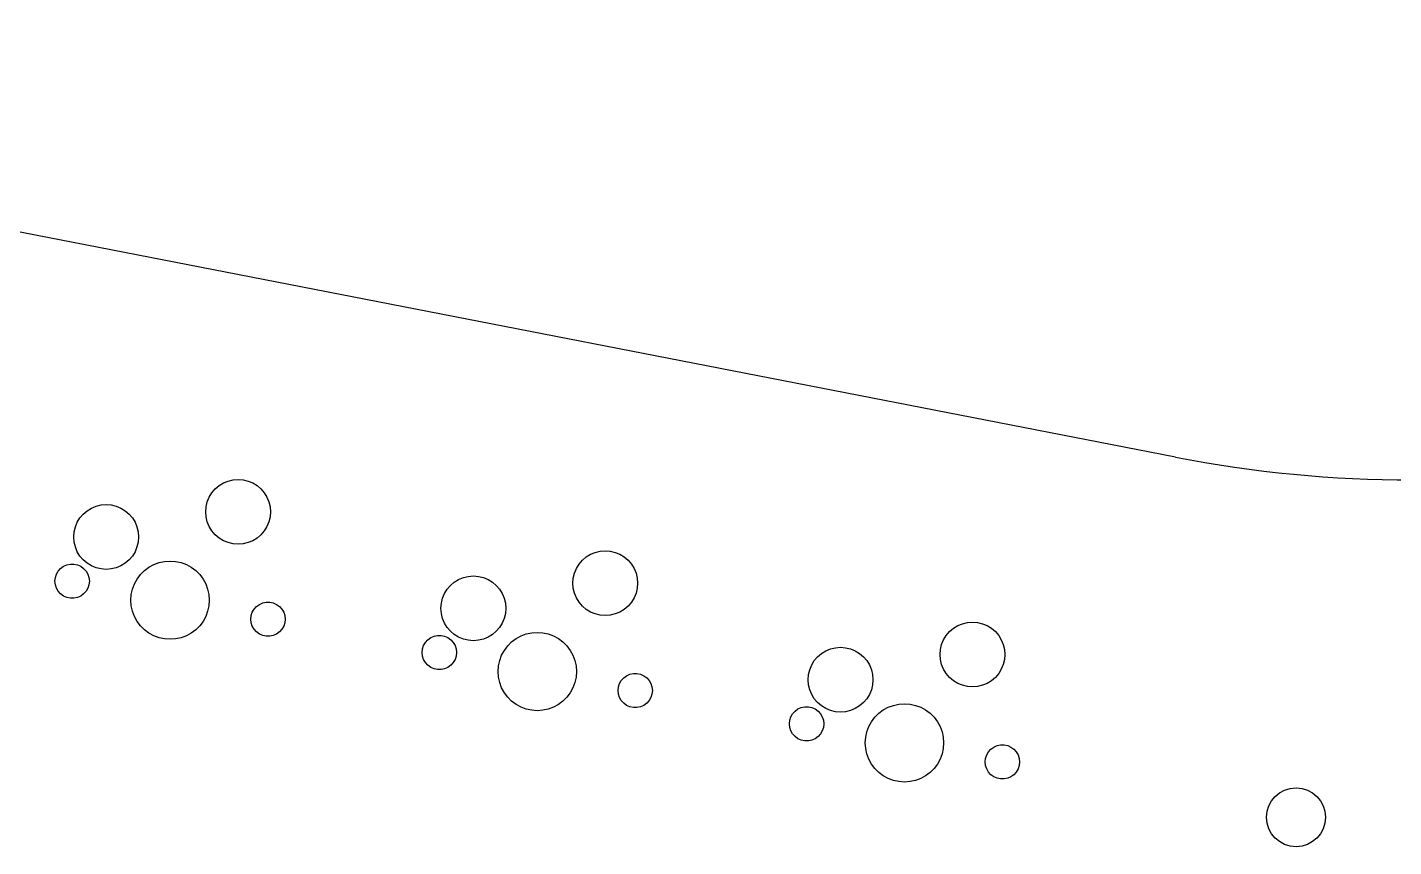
# Model space of a CAD drawing. Extents: x 101 to 518, y -308 to -134.
# Drawn here: x 185.9 to 255.5, y -184.6 to -142.9 of the extents above; entities that cross this region are included whole.
import ezdxf

# ---------------------------------------------------------------- set-up
doc = ezdxf.new("R2010")
doc.units = 0
doc.layers.add('BLACK', color=7, linetype='CONTINUOUS')

msp = doc.modelspace()

# ---------------------------------------------------------------- linework, layer by layer
at = {"layer": 'BLACK', "linetype": 'CONTINUOUS'}
for p, q in [((244.377337, -164.753061), (131.923203, -142.853183)), ((195.462372, -166.369916), (195.659252, -166.201764)), ((195.659252, -166.201764), (195.880014, -166.066481)), ((195.880014, -166.066481), (196.11922, -165.967399)), ((196.11922, -165.967399), (196.370981, -165.906956)), ((196.370981, -165.906956), (196.629098, -165.886642)), ((196.629098, -165.886642), (196.887215, -165.906956)), ((196.887215, -165.906956), (197.138976, -165.967399)), ((197.138976, -165.967399), (197.378182, -166.066481)), ((197.378182, -166.066481), (197.598944, -166.201764)), ((197.598944, -166.201764), (197.795824, -166.369916)), ((195.059855, -167.026764), (195.158937, -166.787558)), ((195.158937, -166.787558), (195.29422, -166.566796)), ((195.29422, -166.566796), (195.462372, -166.369916)), ((197.795824, -166.369916), (197.963976, -166.566796)), ((197.963976, -166.566796), (198.099259, -166.787558)), ((198.099259, -166.787558), (198.198341, -167.026764)), ((188.576232, -167.848492), (188.744384, -167.651612)), ((188.744384, -167.651612), (188.941264, -167.48346)), ((188.941264, -167.48346), (189.162026, -167.348177)), ((189.162026, -167.348177), (189.401232, -167.249095)), ((189.401232, -167.249095), (189.652993, -167.188652)), ((189.652993, -167.188652), (189.91111, -167.168338)), ((189.91111, -167.168338), (190.169227, -167.188652)), ((190.169227, -167.188652), (190.420988, -167.249095)), ((190.420988, -167.249095), (190.660194, -167.348177)), ((190.660194, -167.348177), (190.880956, -167.48346)), ((190.880956, -167.48346), (191.077836, -167.651612)), ((191.077836, -167.651612), (191.245988, -167.848492)), ((194.979098, -167.536642), (194.999412, -167.278525)), ((194.999412, -167.794759), (194.979098, -167.536642)), ((194.999412, -167.278525), (195.059855, -167.026764)), ((198.198341, -167.026764), (198.258784, -167.278525)), ((198.258784, -167.278525), (198.279098, -167.536642)), ((198.279098, -167.536642), (198.258784, -167.794759)), ((188.281424, -168.560221), (188.341867, -168.30846)), ((188.341867, -168.30846), (188.440949, -168.069254)), ((188.440949, -168.069254), (188.576232, -167.848492)), ((191.245988, -167.848492), (191.381271, -168.069254)), ((191.381271, -168.069254), (191.480353, -168.30846)), ((191.480353, -168.30846), (191.540796, -168.560221)), ((195.059855, -168.04652), (194.999412, -167.794759)), ((195.158937, -168.285726), (195.059855, -168.04652)), ((195.29422, -168.506488), (195.158937, -168.285726)), ((198.099259, -168.285726), (197.963976, -168.506488)), ((198.198341, -168.04652), (198.099259, -168.285726)), ((198.258784, -167.794759), (198.198341, -168.04652)), ((188.26111, -168.818338), (188.281424, -168.560221)), ((188.281424, -169.076455), (188.26111, -168.818338)), ((188.341867, -169.328216), (188.281424, -169.076455)), ((191.540796, -169.076455), (191.480353, -169.328216)), ((191.540796, -168.560221), (191.56111, -168.818338)), ((191.56111, -168.818338), (191.540796, -169.076455)), ((195.462372, -168.703368), (195.29422, -168.506488)), ((195.659252, -168.87152), (195.462372, -168.703368)), ((195.880014, -169.006803), (195.659252, -168.87152)), ((196.11922, -169.105885), (195.880014, -169.006803)), ((197.378182, -169.006803), (197.138976, -169.105885)), ((197.598944, -168.87152), (197.378182, -169.006803)), ((197.795824, -168.703368), (197.598944, -168.87152)), ((197.963976, -168.506488), (197.795824, -168.703368)), ((188.440949, -169.567422), (188.341867, -169.328216)), ((188.576232, -169.788184), (188.440949, -169.567422)), ((191.381271, -169.567422), (191.245988, -169.788184)), ((191.480353, -169.328216), (191.381271, -169.567422)), ((196.370981, -169.166328), (196.11922, -169.105885)), ((196.629098, -169.186642), (196.370981, -169.166328)), ((196.887215, -169.166328), (196.629098, -169.186642)), ((197.138976, -169.105885), (196.887215, -169.166328)), ((214.35925, -169.836675), (214.580012, -169.701392)), ((214.580012, -169.701392), (214.819218, -169.60231)), ((214.819218, -169.60231), (215.070979, -169.541867)), ((215.070979, -169.541867), (215.329096, -169.521553)), ((215.329096, -169.521553), (215.587213, -169.541867)), ((215.587213, -169.541867), (215.838974, -169.60231)), ((215.838974, -169.60231), (216.07818, -169.701392)), ((216.07818, -169.701392), (216.298942, -169.836675)), ((187.471899, -170.555031), (187.5943, -170.419091)), ((187.5943, -170.419091), (187.742289, -170.311571)), ((187.742289, -170.311571), (187.909399, -170.237169)), ((187.909399, -170.237169), (188.088327, -170.199136)), ((188.088327, -170.199136), (188.271251, -170.199136)), ((188.271251, -170.199136), (188.450179, -170.237169)), ((188.450179, -170.237169), (188.617289, -170.311571)), ((188.744384, -169.985064), (188.576232, -169.788184)), ((188.617289, -170.311571), (188.765278, -170.419091)), ((188.941264, -170.153216), (188.744384, -169.985064)), ((188.765278, -170.419091), (188.887679, -170.555031)), ((189.162026, -170.288499), (188.941264, -170.153216)), ((189.401232, -170.387581), (189.162026, -170.288499)), ((189.652993, -170.448024), (189.401232, -170.387581)), ((189.91111, -170.468338), (189.652993, -170.448024)), ((190.169227, -170.448024), (189.91111, -170.468338)), ((190.420988, -170.387581), (190.169227, -170.448024)), ((190.660194, -170.288499), (190.420988, -170.387581)), ((190.880956, -170.153216), (190.660194, -170.288499)), ((191.077836, -169.985064), (190.880956, -170.153216)), ((191.245988, -169.788184), (191.077836, -169.985064)), ((191.860728, -170.531764), (192.088471, -170.361278)), ((192.088471, -170.361278), (192.338159, -170.224938)), ((192.338159, -170.224938), (192.604708, -170.12552)), ((192.604708, -170.12552), (192.882693, -170.065048)), ((192.882693, -170.065048), (193.166455, -170.044753)), ((193.166455, -170.044753), (193.450217, -170.065048)), ((193.450217, -170.065048), (193.728202, -170.12552)), ((193.728202, -170.12552), (193.994751, -170.224938)), ((193.994751, -170.224938), (194.244439, -170.361278)), ((194.244439, -170.361278), (194.472182, -170.531764)), ((213.759853, -170.661675), (213.858935, -170.422469)), ((213.858935, -170.422469), (213.994218, -170.201707)), ((213.994218, -170.201707), (214.16237, -170.004827)), ((214.16237, -170.004827), (214.35925, -169.836675)), ((216.298942, -169.836675), (216.495822, -170.004827)), ((216.495822, -170.004827), (216.663974, -170.201707)), ((216.663974, -170.201707), (216.799257, -170.422469)), ((216.799257, -170.422469), (216.898339, -170.661675)), ((187.304789, -171.069343), (187.32391, -170.88742)), ((187.32391, -171.251266), (187.304789, -171.069343)), ((187.32391, -170.88742), (187.380437, -170.713448)), ((187.380437, -170.713448), (187.471899, -170.555031)), ((188.887679, -170.555031), (188.979141, -170.713448)), ((188.979141, -170.713448), (189.035668, -170.88742)), ((189.035668, -170.88742), (189.054789, -171.069343)), ((189.054789, -171.069343), (189.035668, -171.251266)), ((191.35274, -171.210357), (191.48908, -170.960669)), ((191.48908, -170.960669), (191.659566, -170.732926)), ((191.659566, -170.732926), (191.860728, -170.531764)), ((194.472182, -170.531764), (194.673344, -170.732926)), ((194.673344, -170.732926), (194.84383, -170.960669)), ((194.84383, -170.960669), (194.98017, -171.210357)), ((207.444382, -171.286523), (207.641262, -171.118371)), ((207.641262, -171.118371), (207.862024, -170.983088)), ((207.862024, -170.983088), (208.10123, -170.884006)), ((208.10123, -170.884006), (208.352991, -170.823563)), ((208.352991, -170.823563), (208.611108, -170.803249)), ((208.611108, -170.803249), (208.869225, -170.823563)), ((208.869225, -170.823563), (209.120986, -170.884006)), ((209.120986, -170.884006), (209.360192, -170.983088)), ((209.360192, -170.983088), (209.580954, -171.118371)), ((209.580954, -171.118371), (209.777834, -171.286523)), ((213.679096, -171.171553), (213.69941, -170.913436)), ((213.69941, -171.42967), (213.679096, -171.171553)), ((213.69941, -170.913436), (213.759853, -170.661675)), ((216.898339, -170.661675), (216.958782, -170.913436)), ((216.958782, -170.913436), (216.979096, -171.171553)), ((216.979096, -171.171553), (216.958782, -171.42967)), ((187.380437, -171.425238), (187.32391, -171.251266)), ((187.471899, -171.583655), (187.380437, -171.425238)), ((187.5943, -171.719595), (187.471899, -171.583655)), ((187.742289, -171.827115), (187.5943, -171.719595)), ((187.909399, -171.901517), (187.742289, -171.827115)), ((188.617289, -171.827115), (188.450179, -171.901517)), ((188.765278, -171.719595), (188.617289, -171.827115)), ((188.887679, -171.583655), (188.765278, -171.719595)), ((188.979141, -171.425238), (188.887679, -171.583655)), ((189.035668, -171.251266), (188.979141, -171.425238)), ((191.172555, -172.038653), (191.19285, -171.754891)), ((191.19285, -171.754891), (191.253322, -171.476906)), ((191.253322, -171.476906), (191.35274, -171.210357)), ((194.98017, -171.210357), (195.079588, -171.476906)), ((195.079588, -171.476906), (195.14006, -171.754891)), ((195.14006, -171.754891), (195.160355, -172.038653)), ((207.041865, -171.943371), (207.140947, -171.704165)), ((207.140947, -171.704165), (207.27623, -171.483403)), ((207.27623, -171.483403), (207.444382, -171.286523)), ((209.777834, -171.286523), (209.945986, -171.483403)), ((209.945986, -171.483403), (210.081269, -171.704165)), ((210.081269, -171.704165), (210.180351, -171.943371)), ((213.759853, -171.681431), (213.69941, -171.42967)), ((213.858935, -171.920637), (213.759853, -171.681431)), ((216.898339, -171.681431), (216.799257, -171.920637)), ((216.958782, -171.42967), (216.898339, -171.681431)), ((188.088327, -171.93955), (187.909399, -171.901517)), ((188.271251, -171.93955), (188.088327, -171.93955)), ((188.450179, -171.901517), (188.271251, -171.93955)), ((191.19285, -172.322415), (191.172555, -172.038653)), ((191.253322, -172.6004), (191.19285, -172.322415)), ((195.14006, -172.322415), (195.079588, -172.6004)), ((195.160355, -172.038653), (195.14006, -172.322415)), ((197.353769, -172.652068), (197.445231, -172.493651)), ((197.445231, -172.493651), (197.567632, -172.357711)), ((197.567632, -172.357711), (197.715621, -172.250191)), ((197.715621, -172.250191), (197.882731, -172.175789)), ((197.882731, -172.175789), (198.061659, -172.137756)), ((198.061659, -172.137756), (198.244583, -172.137756)), ((198.244583, -172.137756), (198.423511, -172.175789)), ((198.423511, -172.175789), (198.590621, -172.250191)), ((198.590621, -172.250191), (198.73861, -172.357711)), ((198.73861, -172.357711), (198.861011, -172.493651)), ((198.861011, -172.493651), (198.952473, -172.652068)), ((206.961108, -172.453249), (206.981422, -172.195132)), ((206.981422, -172.711366), (206.961108, -172.453249)), ((206.981422, -172.195132), (207.041865, -171.943371)), ((210.180351, -171.943371), (210.240794, -172.195132)), ((210.240794, -172.195132), (210.261108, -172.453249)), ((210.261108, -172.453249), (210.240794, -172.711366)), ((213.994218, -172.141399), (213.858935, -171.920637)), ((214.16237, -172.338279), (213.994218, -172.141399)), ((214.35925, -172.506431), (214.16237, -172.338279)), ((214.580012, -172.641714), (214.35925, -172.506431)), ((216.298942, -172.506431), (216.07818, -172.641714)), ((216.495822, -172.338279), (216.298942, -172.506431)), ((216.663974, -172.141399), (216.495822, -172.338279)), ((216.799257, -171.920637), (216.663974, -172.141399)), ((191.35274, -172.866949), (191.253322, -172.6004)), ((191.48908, -173.116637), (191.35274, -172.866949)), ((191.659566, -173.34438), (191.48908, -173.116637)), ((194.84383, -173.116637), (194.673344, -173.34438)), ((194.98017, -172.866949), (194.84383, -173.116637)), ((195.079588, -172.6004), (194.98017, -172.866949)), ((197.278121, -173.007963), (197.297242, -172.82604)), ((197.297242, -173.189886), (197.278121, -173.007963)), ((197.297242, -172.82604), (197.353769, -172.652068)), ((197.353769, -173.363858), (197.297242, -173.189886)), ((198.952473, -172.652068), (199.009, -172.82604)), ((199.009, -173.189886), (198.952473, -173.363858)), ((199.009, -172.82604), (199.028121, -173.007963)), ((199.028121, -173.007963), (199.009, -173.189886)), ((207.041865, -172.963127), (206.981422, -172.711366)), ((207.140947, -173.202333), (207.041865, -172.963127)), ((207.27623, -173.423095), (207.140947, -173.202333)), ((210.081269, -173.202333), (209.945986, -173.423095)), ((210.180351, -172.963127), (210.081269, -173.202333)), ((210.240794, -172.711366), (210.180351, -172.963127)), ((214.819218, -172.740796), (214.580012, -172.641714)), ((215.070979, -172.801239), (214.819218, -172.740796)), ((215.329096, -172.821553), (215.070979, -172.801239)), ((215.587213, -172.801239), (215.329096, -172.821553)), ((215.838974, -172.740796), (215.587213, -172.801239)), ((216.07818, -172.641714), (215.838974, -172.740796)), ((233.280009, -173.336303), (233.519215, -173.237221)), ((233.519215, -173.237221), (233.770976, -173.176778)), ((233.770976, -173.176778), (234.029093, -173.156464)), ((234.029093, -173.156464), (234.28721, -173.176778)), ((234.28721, -173.176778), (234.538971, -173.237221)), ((234.538971, -173.237221), (234.778177, -173.336303)), ((191.860728, -173.545542), (191.659566, -173.34438)), ((192.088471, -173.716028), (191.860728, -173.545542)), ((192.338159, -173.852368), (192.088471, -173.716028)), ((192.604708, -173.951786), (192.338159, -173.852368)), ((192.882693, -174.012258), (192.604708, -173.951786)), ((193.728202, -173.951786), (193.450217, -174.012258)), ((193.994751, -173.852368), (193.728202, -173.951786)), ((194.244439, -173.716028), (193.994751, -173.852368)), ((194.472182, -173.545542), (194.244439, -173.716028)), ((194.673344, -173.34438), (194.472182, -173.545542)), ((197.445231, -173.522275), (197.353769, -173.363858)), ((197.567632, -173.658215), (197.445231, -173.522275)), ((197.715621, -173.765735), (197.567632, -173.658215)), ((197.882731, -173.840137), (197.715621, -173.765735)), ((198.061659, -173.87817), (197.882731, -173.840137)), ((198.244583, -173.87817), (198.061659, -173.87817)), ((198.423511, -173.840137), (198.244583, -173.87817)), ((198.590621, -173.765735), (198.423511, -173.840137)), ((198.73861, -173.658215), (198.590621, -173.765735)), ((198.861011, -173.522275), (198.73861, -173.658215)), ((198.952473, -173.363858), (198.861011, -173.522275)), ((206.294298, -174.054002), (206.442287, -173.946482)), ((206.442287, -173.946482), (206.609397, -173.87208)), ((206.609397, -173.87208), (206.788325, -173.834047)), ((206.788325, -173.834047), (206.971249, -173.834047)), ((206.971249, -173.834047), (207.150177, -173.87208)), ((207.150177, -173.87208), (207.317287, -173.946482)), ((207.444382, -173.619975), (207.27623, -173.423095)), ((207.317287, -173.946482), (207.465276, -174.054002)), ((207.641262, -173.788127), (207.444382, -173.619975)), ((207.862024, -173.92341), (207.641262, -173.788127)), ((208.10123, -174.022492), (207.862024, -173.92341)), ((209.360192, -173.92341), (209.120986, -174.022492)), ((209.580954, -173.788127), (209.360192, -173.92341)), ((209.777834, -173.619975), (209.580954, -173.788127)), ((209.945986, -173.423095), (209.777834, -173.619975)), ((210.788469, -173.996189), (211.038157, -173.859849)), ((211.038157, -173.859849), (211.304706, -173.760431)), ((211.304706, -173.760431), (211.582691, -173.699959)), ((211.582691, -173.699959), (211.866453, -173.679664)), ((211.866453, -173.679664), (212.150215, -173.699959)), ((212.150215, -173.699959), (212.4282, -173.760431)), ((212.4282, -173.760431), (212.694749, -173.859849)), ((212.694749, -173.859849), (212.944437, -173.996189)), ((232.558932, -174.05738), (232.694215, -173.836618)), ((232.694215, -173.836618), (232.862367, -173.639738)), ((232.862367, -173.639738), (233.059247, -173.471586)), ((233.059247, -173.471586), (233.280009, -173.336303)), ((234.778177, -173.336303), (234.998939, -173.471586)), ((234.998939, -173.471586), (235.195819, -173.639738)), ((235.195819, -173.639738), (235.363971, -173.836618)), ((235.363971, -173.836618), (235.499254, -174.05738)), ((193.166455, -174.032553), (192.882693, -174.012258)), ((193.450217, -174.012258), (193.166455, -174.032553)), ((206.004787, -174.704254), (206.023908, -174.522331)), ((206.023908, -174.522331), (206.080435, -174.348359)), ((206.080435, -174.348359), (206.171897, -174.189942)), ((206.171897, -174.189942), (206.294298, -174.054002)), ((207.465276, -174.054002), (207.587677, -174.189942)), ((207.587677, -174.189942), (207.679139, -174.348359)), ((207.679139, -174.348359), (207.735666, -174.522331)), ((207.735666, -174.522331), (207.754787, -174.704254)), ((208.352991, -174.082935), (208.10123, -174.022492)), ((208.611108, -174.103249), (208.352991, -174.082935)), ((208.869225, -174.082935), (208.611108, -174.103249)), ((209.120986, -174.022492), (208.869225, -174.082935)), ((210.052738, -174.845268), (210.189078, -174.59558)), ((210.189078, -174.59558), (210.359564, -174.367837)), ((210.359564, -174.367837), (210.560726, -174.166675)), ((210.560726, -174.166675), (210.788469, -173.996189)), ((212.944437, -173.996189), (213.17218, -174.166675)), ((213.17218, -174.166675), (213.373342, -174.367837)), ((213.373342, -174.367837), (213.543828, -174.59558)), ((213.543828, -174.59558), (213.680168, -174.845268)), ((226.341259, -174.753282), (226.562021, -174.617999)), ((226.562021, -174.617999), (226.801227, -174.518917)), ((226.801227, -174.518917), (227.052988, -174.458474)), ((227.052988, -174.458474), (227.311105, -174.43816)), ((227.311105, -174.43816), (227.569222, -174.458474)), ((227.569222, -174.458474), (227.820983, -174.518917)), ((227.820983, -174.518917), (228.060189, -174.617999)), ((228.060189, -174.617999), (228.280951, -174.753282)), ((232.379093, -174.806464), (232.399407, -174.548347)), ((232.399407, -174.548347), (232.45985, -174.296586)), ((232.45985, -174.296586), (232.558932, -174.05738)), ((235.499254, -174.05738), (235.598336, -174.296586)), ((235.598336, -174.296586), (235.658779, -174.548347)), ((235.658779, -174.548347), (235.679093, -174.806464)), ((206.023908, -174.886177), (206.004787, -174.704254)), ((206.080435, -175.060149), (206.023908, -174.886177)), ((206.171897, -175.218566), (206.080435, -175.060149)), ((206.294298, -175.354506), (206.171897, -175.218566)), ((207.587677, -175.218566), (207.465276, -175.354506)), ((207.679139, -175.060149), (207.587677, -175.218566)), ((207.735666, -174.886177), (207.679139, -175.060149)), ((207.754787, -174.704254), (207.735666, -174.886177)), ((209.892848, -175.389802), (209.95332, -175.111817)), ((209.95332, -175.111817), (210.052738, -174.845268)), ((213.680168, -174.845268), (213.779586, -175.111817)), ((213.779586, -175.111817), (213.840058, -175.389802)), ((225.741862, -175.578282), (225.840944, -175.339076)), ((225.840944, -175.339076), (225.976227, -175.118314)), ((225.976227, -175.118314), (226.144379, -174.921434)), ((226.144379, -174.921434), (226.341259, -174.753282)), ((228.280951, -174.753282), (228.477831, -174.921434)), ((228.477831, -174.921434), (228.645983, -175.118314)), ((228.645983, -175.118314), (228.781266, -175.339076)), ((228.781266, -175.339076), (228.880348, -175.578282)), ((232.399407, -175.064581), (232.379093, -174.806464)), ((232.45985, -175.316342), (232.399407, -175.064581)), ((232.558932, -175.555548), (232.45985, -175.316342)), ((235.598336, -175.316342), (235.499254, -175.555548)), ((235.658779, -175.064581), (235.598336, -175.316342)), ((235.679093, -174.806464), (235.658779, -175.064581)), ((206.442287, -175.462026), (206.294298, -175.354506)), ((206.609397, -175.536428), (206.442287, -175.462026)), ((206.788325, -175.574461), (206.609397, -175.536428)), ((206.971249, -175.574461), (206.788325, -175.574461)), ((207.150177, -175.536428), (206.971249, -175.574461)), ((207.317287, -175.462026), (207.150177, -175.536428)), ((207.465276, -175.354506), (207.317287, -175.462026)), ((209.872553, -175.673564), (209.892848, -175.389802)), ((209.892848, -175.957326), (209.872553, -175.673564)), ((209.95332, -176.235311), (209.892848, -175.957326)), ((213.840058, -175.957326), (213.779586, -176.235311)), ((213.840058, -175.389802), (213.860353, -175.673564)), ((213.860353, -175.673564), (213.840058, -175.957326)), ((216.145229, -176.128562), (216.26763, -175.992622)), ((216.26763, -175.992622), (216.415619, -175.885102)), ((216.415619, -175.885102), (216.582729, -175.8107)), ((216.582729, -175.8107), (216.761657, -175.772667)), ((216.761657, -175.772667), (216.944581, -175.772667)), ((216.944581, -175.772667), (217.123509, -175.8107)), ((217.123509, -175.8107), (217.290619, -175.885102)), ((217.290619, -175.885102), (217.438608, -175.992622)), ((217.438608, -175.992622), (217.561009, -176.128562)), ((225.661105, -176.08816), (225.681419, -175.830043)), ((225.681419, -175.830043), (225.741862, -175.578282)), ((228.880348, -175.578282), (228.940791, -175.830043)), ((228.940791, -175.830043), (228.961105, -176.08816)), ((232.694215, -175.77631), (232.558932, -175.555548)), ((232.862367, -175.97319), (232.694215, -175.77631)), ((233.059247, -176.141342), (232.862367, -175.97319)), ((235.195819, -175.97319), (234.998939, -176.141342)), ((235.363971, -175.77631), (235.195819, -175.97319)), ((235.499254, -175.555548), (235.363971, -175.77631)), ((210.052738, -176.50186), (209.95332, -176.235311)), ((210.189078, -176.751548), (210.052738, -176.50186)), ((213.680168, -176.50186), (213.543828, -176.751548)), ((213.779586, -176.235311), (213.680168, -176.50186)), ((215.978119, -176.642874), (215.99724, -176.460951)), ((215.99724, -176.824797), (215.978119, -176.642874)), ((215.99724, -176.460951), (216.053767, -176.286979)), ((216.053767, -176.286979), (216.145229, -176.128562)), ((217.561009, -176.128562), (217.652471, -176.286979)), ((217.652471, -176.286979), (217.708998, -176.460951)), ((217.708998, -176.460951), (217.728119, -176.642874)), ((217.728119, -176.642874), (217.708998, -176.824797)), ((225.681419, -176.346277), (225.661105, -176.08816)), ((225.741862, -176.598038), (225.681419, -176.346277)), ((225.840944, -176.837244), (225.741862, -176.598038)), ((228.880348, -176.598038), (228.781266, -176.837244)), ((228.940791, -176.346277), (228.880348, -176.598038)), ((228.961105, -176.08816), (228.940791, -176.346277)), ((233.280009, -176.276625), (233.059247, -176.141342)), ((233.519215, -176.375707), (233.280009, -176.276625)), ((233.770976, -176.43615), (233.519215, -176.375707)), ((234.029093, -176.456464), (233.770976, -176.43615)), ((234.28721, -176.43615), (234.029093, -176.456464)), ((234.538971, -176.375707), (234.28721, -176.43615)), ((234.778177, -176.276625), (234.538971, -176.375707)), ((234.998939, -176.141342), (234.778177, -176.276625)), ((210.359564, -176.979291), (210.189078, -176.751548)), ((210.560726, -177.180453), (210.359564, -176.979291)), ((210.788469, -177.350939), (210.560726, -177.180453)), ((211.038157, -177.487279), (210.788469, -177.350939)), ((212.944437, -177.350939), (212.694749, -177.487279)), ((213.17218, -177.180453), (212.944437, -177.350939)), ((213.373342, -176.979291), (213.17218, -177.180453)), ((213.543828, -176.751548), (213.373342, -176.979291)), ((216.053767, -176.998769), (215.99724, -176.824797)), ((216.145229, -177.157186), (216.053767, -176.998769)), ((216.26763, -177.293126), (216.145229, -177.157186)), ((216.415619, -177.400646), (216.26763, -177.293126)), ((216.582729, -177.475048), (216.415619, -177.400646)), ((217.290619, -177.400646), (217.123509, -177.475048)), ((217.438608, -177.293126), (217.290619, -177.400646)), ((217.561009, -177.157186), (217.438608, -177.293126)), ((217.652471, -176.998769), (217.561009, -177.157186)), ((217.708998, -176.824797), (217.652471, -176.998769)), ((225.976227, -177.058006), (225.840944, -176.837244)), ((226.144379, -177.254886), (225.976227, -177.058006)), ((226.341259, -177.423038), (226.144379, -177.254886)), ((226.562021, -177.558321), (226.341259, -177.423038)), ((228.280951, -177.423038), (228.060189, -177.558321)), ((228.477831, -177.254886), (228.280951, -177.423038)), ((228.645983, -177.058006), (228.477831, -177.254886)), ((228.781266, -176.837244), (228.645983, -177.058006)), ((229.738154, -177.49476), (230.004703, -177.395342)), ((230.004703, -177.395342), (230.282688, -177.33487)), ((230.282688, -177.33487), (230.56645, -177.314575)), ((230.56645, -177.314575), (230.850212, -177.33487)), ((230.850212, -177.33487), (231.128197, -177.395342)), ((231.128197, -177.395342), (231.394746, -177.49476)), ((211.304706, -177.586697), (211.038157, -177.487279)), ((211.582691, -177.647169), (211.304706, -177.586697)), ((211.866453, -177.667464), (211.582691, -177.647169)), ((212.150215, -177.647169), (211.866453, -177.667464)), ((212.4282, -177.586697), (212.150215, -177.647169)), ((212.694749, -177.487279), (212.4282, -177.586697)), ((216.761657, -177.513081), (216.582729, -177.475048)), ((216.944581, -177.513081), (216.761657, -177.513081)), ((217.123509, -177.475048), (216.944581, -177.513081)), ((224.723905, -178.157242), (224.780432, -177.98327)), ((224.780432, -177.98327), (224.871894, -177.824853)), ((224.871894, -177.824853), (224.994295, -177.688913)), ((224.994295, -177.688913), (225.142284, -177.581393)), ((225.142284, -177.581393), (225.309394, -177.506991)), ((225.309394, -177.506991), (225.488322, -177.468958)), ((225.488322, -177.468958), (225.671246, -177.468958)), ((225.671246, -177.468958), (225.850174, -177.506991)), ((225.850174, -177.506991), (226.017284, -177.581393)), ((226.017284, -177.581393), (226.165273, -177.688913)), ((226.165273, -177.688913), (226.287674, -177.824853)), ((226.287674, -177.824853), (226.379136, -177.98327)), ((226.379136, -177.98327), (226.435663, -178.157242)), ((226.801227, -177.657403), (226.562021, -177.558321)), ((227.052988, -177.717846), (226.801227, -177.657403)), ((227.311105, -177.73816), (227.052988, -177.717846)), ((227.569222, -177.717846), (227.311105, -177.73816)), ((227.820983, -177.657403), (227.569222, -177.717846)), ((228.060189, -177.558321), (227.820983, -177.657403)), ((228.889075, -178.230491), (229.059561, -178.002748)), ((229.059561, -178.002748), (229.260723, -177.801586)), ((229.260723, -177.801586), (229.488466, -177.6311)), ((229.488466, -177.6311), (229.738154, -177.49476)), ((231.394746, -177.49476), (231.644434, -177.6311)), ((231.644434, -177.6311), (231.872177, -177.801586)), ((231.872177, -177.801586), (232.073339, -178.002748)), ((232.073339, -178.002748), (232.243825, -178.230491)), ((224.704784, -178.339165), (224.723905, -178.157242)), ((224.723905, -178.521088), (224.704784, -178.339165)), ((224.780432, -178.69506), (224.723905, -178.521088)), ((224.871894, -178.853477), (224.780432, -178.69506)), ((226.379136, -178.69506), (226.287674, -178.853477)), ((226.435663, -178.521088), (226.379136, -178.69506)), ((226.435663, -178.157242), (226.454784, -178.339165)), ((226.454784, -178.339165), (226.435663, -178.521088)), ((228.592845, -179.024713), (228.653317, -178.746728)), ((228.653317, -178.746728), (228.752735, -178.480179)), ((228.752735, -178.480179), (228.889075, -178.230491)), ((232.243825, -178.230491), (232.380165, -178.480179)), ((232.380165, -178.480179), (232.479583, -178.746728)), ((232.479583, -178.746728), (232.540055, -179.024713)), ((224.994295, -178.989417), (224.871894, -178.853477)), ((225.142284, -179.096937), (224.994295, -178.989417)), ((225.309394, -179.171339), (225.142284, -179.096937)), ((225.488322, -179.209372), (225.309394, -179.171339)), ((225.671246, -179.209372), (225.488322, -179.209372)), ((225.850174, -179.171339), (225.671246, -179.209372)), ((226.017284, -179.096937), (225.850174, -179.171339)), ((226.165273, -178.989417), (226.017284, -179.096937)), ((226.287674, -178.853477), (226.165273, -178.989417)), ((228.57255, -179.308475), (228.592845, -179.024713)), ((228.592845, -179.592237), (228.57255, -179.308475)), ((232.540055, -179.024713), (232.56035, -179.308475)), ((232.56035, -179.308475), (232.540055, -179.592237)), ((234.967627, -179.627533), (235.115616, -179.520013)), ((235.115616, -179.520013), (235.282726, -179.445611)), ((235.282726, -179.445611), (235.461654, -179.407578)), ((235.461654, -179.407578), (235.644578, -179.407578)), ((235.644578, -179.407578), (235.823506, -179.445611)), ((235.823506, -179.445611), (235.990616, -179.520013)), ((235.990616, -179.520013), (236.138605, -179.627533)), ((228.653317, -179.870222), (228.592845, -179.592237)), ((228.752735, -180.136771), (228.653317, -179.870222)), ((228.889075, -180.386459), (228.752735, -180.136771)), ((232.380165, -180.136771), (232.243825, -180.386459)), ((232.479583, -179.870222), (232.380165, -180.136771)), ((232.540055, -179.592237), (232.479583, -179.870222)), ((234.678116, -180.277785), (234.697237, -180.095862)), ((234.697237, -180.095862), (234.753764, -179.92189)), ((234.753764, -179.92189), (234.845226, -179.763473)), ((234.845226, -179.763473), (234.967627, -179.627533)), ((236.138605, -179.627533), (236.261006, -179.763473)), ((236.261006, -179.763473), (236.352468, -179.92189)), ((236.352468, -179.92189), (236.408995, -180.095862)), ((236.408995, -180.095862), (236.428116, -180.277785)), ((229.059561, -180.614202), (228.889075, -180.386459)), ((229.260723, -180.815364), (229.059561, -180.614202)), ((229.488466, -180.98585), (229.260723, -180.815364)), ((231.872177, -180.815364), (231.644434, -180.98585)), ((232.073339, -180.614202), (231.872177, -180.815364)), ((232.243825, -180.386459), (232.073339, -180.614202)), ((234.697237, -180.459708), (234.678116, -180.277785)), ((234.753764, -180.63368), (234.697237, -180.459708)), ((234.845226, -180.792097), (234.753764, -180.63368)), ((234.967627, -180.928037), (234.845226, -180.792097)), ((236.261006, -180.792097), (236.138605, -180.928037)), ((236.352468, -180.63368), (236.261006, -180.792097)), ((236.408995, -180.459708), (236.352468, -180.63368)), ((236.428116, -180.277785), (236.408995, -180.459708)), ((229.738154, -181.12219), (229.488466, -180.98585)), ((230.004703, -181.221608), (229.738154, -181.12219)), ((230.282688, -181.28208), (230.004703, -181.221608)), ((230.56645, -181.302375), (230.282688, -181.28208)), ((230.850212, -181.28208), (230.56645, -181.302375)), ((231.128197, -181.221608), (230.850212, -181.28208)), ((231.394746, -181.12219), (231.128197, -181.221608)), ((231.644434, -180.98585), (231.394746, -181.12219)), ((235.115616, -181.035557), (234.967627, -180.928037)), ((235.282726, -181.109959), (235.115616, -181.035557)), ((235.461654, -181.147992), (235.282726, -181.109959)), ((235.644578, -181.147992), (235.461654, -181.147992)), ((235.823506, -181.109959), (235.644578, -181.147992)), ((235.990616, -181.035557), (235.823506, -181.109959)), ((236.138605, -180.928037), (235.990616, -181.035557))]:
    msp.add_line(p, q, dxfattribs=at)
at = {"layer": 'BLACK'}
msp.add_circle((250.50974, -183.096311), 1.5, dxfattribs=at)
msp.add_arc((256.42, -102.9148), 62.999982, -101.0201071, -78.99821129, dxfattribs=at)

doc.saveas('drawing.dxf')
